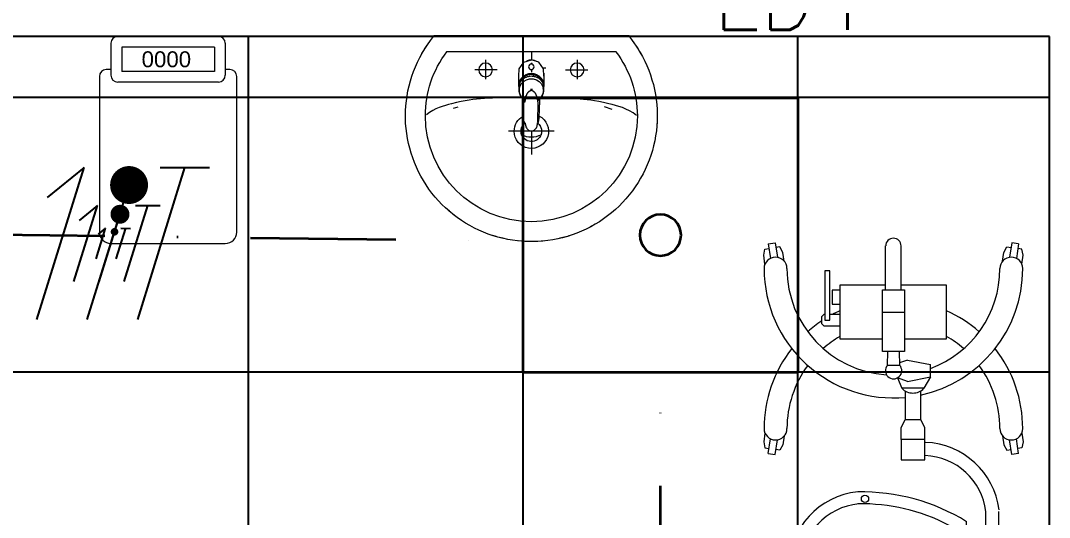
# Model space of a CAD drawing. Header units: inches. Extents: x -12418 to 57169, y -29325 to 19878.
# Drawn here: x 33702 to 35950, y -8118 to -7033 of the extents above; entities that cross this region are included whole.
import ezdxf
from ezdxf.enums import TextEntityAlignment as Align

# ---------------------------------------------------------------- set-up
doc = ezdxf.new("R2010")
doc.units = ezdxf.units.IN
doc.header["$LTSCALE"] = 25
doc.header["$MEASUREMENT"] = 0
doc.linetypes.add('DASHDOT', pattern=[25.4, 12.7, -6.35, 0, -6.35])
doc.layers.get('0').update_dxf_attribs({"color": 8})
doc.layers.add('00-Ground Floor$0$False Ceiling', color=251, linetype='Continuous')
for name, color, linetype, lineweight in [('00-Ground Floor$0$LOADING', 253, 'Continuous', 5), ('00-Ground Floor$0$P-SANR-FIXT', 6, 'Continuous', 18), ('00-Ground Floor$0$P-SANR-FIXT-1', 6, 'Continuous', 13), ('00-Ground Floor$0$Walls', 251, 'Continuous', 5), ('E-LITE-CIRC-NUMB', 6, 'Continuous', 25), ('E-LITE-CLNG', 150, 'Continuous', 35), ('E-LITE-CLNG-CNDT', 6, 'DASHDOT', 35), ('E-LITE-CTRL', 6, 'Continuous', 25), ('E-LITE-IDEN', 6, 'Continuous', 25), ('E-POWR-WIRE', 6, 'Continuous', 25), ('E-POWR-WIRE @ 100', 6, 'Continuous', 25), ('E-POWR-WIRE @ 20', 6, 'Continuous', 25), ('E-POWR-WIRE @ 50', 6, 'Continuous', 25)]:
    doc.layers.add(name, color=color, linetype=linetype, lineweight=lineweight)
doc.styles.add('00-Ground Floor$0$Standard', font='arial.ttf')
doc.styles.add('DC_Simplex', font='SIMPLEX.shx', dxfattribs={"width": 0.7})

# ---------------------------------------------------------------- blocks, each defined once
blk = doc.blocks.new('00-Ground Floor$0$FP_138-161_A_00_GFL_-0_080_Einreichung_Grundrisse_100')
at = {"layer": '00-Ground Floor$0$P-SANR-FIXT'}
blk.add_line((-0.0044, -0.0019), (-0.0045, -0.0021), dxfattribs=at)
at = {"layer": '00-Ground Floor$0$P-SANR-FIXT', "flags": 128}
blk.add_lwpolyline([(-0.0057, -0.0037), (-0.0058, -0.0039), (-0.006, -0.004)], dxfattribs=at)
blk = doc.blocks.new('00-Ground Floor$0$FP_139-161_A_00_GFL_-0_080_Einreichung_Grundrisse_100')
at = {"layer": '00-Ground Floor$0$P-SANR-FIXT'}
blk.add_line((0.0045, -0.0022), (0.0044, -0.002), dxfattribs=at)
at = {"layer": '00-Ground Floor$0$P-SANR-FIXT', "flags": 128}
blk.add_lwpolyline([(0.006, -0.004), (0.0059, -0.0039), (0.0057, -0.0038)], dxfattribs=at)
blk = doc.blocks.new('00-Ground Floor$0$IS_Ceraplus_B8204_BIM_BG _1_ - B8204AA - CERAPLUS single lever basin mixer with pop-up waste-V137-161_A_00_GFL_-0_080_Einreichung_Grundrisse_100')
at = {"layer": '00-Ground Floor$0$P-SANR-FIXT-1'}
h = blk.add_hatch(dxfattribs=at)
h.set_pattern_fill('FP_26', color=256, style=0, pattern_type=2)
h.set_pattern_definition([(225, (0.009, 0), (0.010607, -0.010607), []), (315, (0.009, 0), (0.010607, 0.010607), [])])
h.paths.add_polyline_path([(0.0056, -0.002), (0.0058, -0.0024), (0.0058, -0.0021)])
h.paths.add_polyline_path([(0.007, -0.0039), (0.0088, -0.0045), (0.0084, -0.0043)])
at = {"layer": '00-Ground Floor$0$LOADING'}
for p, q in [((-0.028, 0), (-0.028, -0.0281)), ((0.028, -0.0281), (0.028, 0)), ((-0.0274, -0.0337), (-0.0271, -0.0392)), ((-0.0262, -0.0282), (-0.0263, -0.0287)), ((0.0263, -0.0287), (0.0262, -0.0282)), ((0.0262, -0.0293), (0.0263, -0.0287)), ((0.0271, -0.0392), (0.0274, -0.0337)), ((-0.0137, -0.0512), (-0.0129, -0.0517)), ((0.0124, -0.052), (0.0133, -0.0515)), ((0.014, -0.0647), (0.0133, -0.1077)), ((0.0185, -0.0618), (0.019, -0.0539)), ((0.019, -0.0539), (0.0188, -0.0561))]:
    blk.add_line(p, q, dxfattribs=at)
at = {"layer": '00-Ground Floor$0$LOADING', "flags": 128}
for points in [[(-0.0272, -0.0069), (-0.0266, 0.009), (-0.0165, 0.0236), (0, 0.0291)], [(0.0272, -0.0069), (0.0266, 0.009), (0.0165, 0.0236), (0, 0.0291)], [(-0.0176, -0.0568), (-0.0224, -0.0513), (-0.0254, -0.0448), (-0.0264, -0.0376), (-0.0253, -0.0305), (-0.0222, -0.024), (-0.0172, -0.0186), (-0.0109, -0.0147), (-0.0037, -0.0127), (0.0037, -0.0127), (0.0109, -0.0147), (0.0172, -0.0186), (0.0222, -0.024), (0.0253, -0.0305), (0.0264, -0.0376), (0.0254, -0.0448), (0.0224, -0.0513), (0.0176, -0.0568)], [(-0.0271, -0.0393), (-0.027, -0.0403), (-0.0269, -0.0414), (-0.0267, -0.0424), (-0.0265, -0.0434), (-0.0262, -0.0444), (-0.0259, -0.0454), (-0.0255, -0.0464), (-0.0252, -0.0474), (-0.0247, -0.0484), (-0.0243, -0.0493), (-0.0238, -0.0502), (-0.0232, -0.0511), (-0.0226, -0.052), (-0.022, -0.0529), (-0.0214, -0.0537), (-0.0207, -0.0545), (-0.0199, -0.0553), (-0.0192, -0.0561), (-0.0184, -0.0568), (-0.0176, -0.0575), (-0.0173, -0.0577)], [(0.0173, -0.0577), (0.0181, -0.057), (0.0189, -0.0563), (0.0197, -0.0556), (0.0204, -0.0548), (0.0211, -0.054), (0.0218, -0.0532), (0.0224, -0.0523), (0.023, -0.0514), (0.0236, -0.0505), (0.0241, -0.0496), (0.0246, -0.0487), (0.025, -0.0477), (0.0254, -0.0467), (0.0258, -0.0458), (0.0261, -0.0448), (0.0264, -0.0437), (0.0266, -0.0427), (0.0268, -0.0417), (0.027, -0.0407), (0.0271, -0.0396), (0.0271, -0.0393)], [(-0.019, -0.0539), (-0.0185, -0.0615), (-0.0185, -0.0618)], [(-0.0162, -0.0579), (-0.0156, -0.058), (-0.0151, -0.0581), (-0.0146, -0.0583), (-0.0142, -0.0586), (-0.0139, -0.0588), (-0.0138, -0.0591)], [(-0.0138, -0.0591), (-0.0139, -0.0612), (-0.014, -0.0633)], [(0.0138, -0.0591), (0.0139, -0.0588), (0.0142, -0.0586), (0.0146, -0.0583), (0.0151, -0.0581), (0.0156, -0.058), (0.0162, -0.0579)], [(0.014, -0.0633), (0.0139, -0.0612), (0.0138, -0.0591)], [(0.0171, -0.0578), (0.0174, -0.0575), (0.0176, -0.0568)], [(0.0184, -0.0651), (0.0184, -0.0652), (0.0184, -0.0652), (0.0184, -0.0652), (0.0184, -0.0654), (0.0184, -0.0655)], [(-0.0181, -0.0728), (-0.0177, -0.083), (-0.0172, -0.0938)], [(0.0172, -0.0938), (0.0177, -0.083), (0.0181, -0.0728)], [(-0.0129, -0.1142), (-0.0124, -0.1161), (-0.0118, -0.1179), (-0.0109, -0.1197), (-0.0098, -0.1214), (-0.0084, -0.123), (-0.0067, -0.1244), (-0.0047, -0.1255), (-0.0025, -0.1263), (0, -0.1266)], [(0, -0.1266), (0.0025, -0.1263), (0.0047, -0.1255), (0.0067, -0.1244), (0.0084, -0.123), (0.0098, -0.1214), (0.0109, -0.1197), (0.0118, -0.1179), (0.0124, -0.1161), (0.0129, -0.1142)]]:
    blk.add_lwpolyline(points, dxfattribs=at)
at = {"layer": '00-Ground Floor$0$LOADING'}
for centre, radius, start, end in [((0, 0.0135), 0.00603, 0, 180), ((0, 0.0135), 0.00603, 180, 0), ((-0.009, 0), 0.005, 300, 315), ((0.009, 0), 0.005, 225, 240)]:
    blk.add_arc(centre, radius, start, end, dxfattribs=at)
for centre, major_axis, start_param, end_param in [((0, -0.0281), (-0.028, 0), 4.712389, 6.47291), ((0, -0.0287), (0.0267, 0), 1.570796, 3.036556), ((0, -0.0287), (0.0263, 0), 2.625648, 2.791756), ((0, -0.0287), (-0.0263, 0), 4.712389, 5.759587), ((0, -0.0281), (0.028, 0), 6.093357, 7.853982), ((0, -0.0287), (0.0267, 0), 0.105099, 1.570796), ((0, -0.0287), (0.0262, 0), 0.523599, 1.570796), ((0, -0.0287), (0.0262, 0), 0.349919, 0.515945), ((0, -0.0321), (0.0275, 0), 3.141823, 3.202701), ((0, -0.0321), (0.0275, 0), 3.239313, 3.439417), ((0, -0.0281), (0.028, 0), 3.371221, 3.483334), ((0, -0.0287), (0.0267, 0), 6.059374, 6.108652), ((0, -0.0321), (0.0275, 0), 5.985527, 6.185455), ((0, -0.0281), (0.028, 0), 5.94107, 6.05344), ((0, -0.0321), (0.0275, 0), 6.222066, 6.282955), ((0, -0.0312), (0.0248, 0), 4.111947, 4.191073), ((0, -0.0281), (0.028, 0), 4.202431, 4.259552), ((0, -0.0287), (0.0263, 0), 4.169225, 4.2325), ((0, -0.0281), (0.028, 0), 5.172057, 5.222265)]:
    blk.add_ellipse(centre, major_axis=major_axis, ratio=0.961262, start_param=start_param, end_param=end_param, dxfattribs=at)
for points, knots in [([(-0.0215, -0.0162), (-0.0216, -0.0163), (-0.0219, -0.0167), (-0.0227, -0.0177), (-0.0238, -0.0192), (-0.0249, -0.0211), (-0.0258, -0.0231), (-0.0266, -0.0253), (-0.0273, -0.0282), (-0.0275, -0.0305), (-0.0275, -0.0321)], [0.7859035, 0.7859035, 0.7859035, 0.7859035, 0.7916667, 0.8055556, 0.8333333, 0.8611111, 0.8888889, 0.9166667, 0.9444444, 1, 1, 1, 1]), ([(0.021, -0.0157), (0.0208, -0.0154), (0.0203, -0.0149), (0.0192, -0.0139), (0.0177, -0.0127), (0.0161, -0.0117), (0.0148, -0.0109), (0.0138, -0.0104), (0.0127, -0.0099), (0.0113, -0.0093), (0.0087, -0.0084), (0.0048, -0.0075), (0, -0.0071), (-0.0048, -0.0075), (-0.0087, -0.0084), (-0.0113, -0.0093), (-0.0127, -0.0099), (-0.0138, -0.0104), (-0.0148, -0.0109), (-0.0161, -0.0117), (-0.0177, -0.0127), (-0.0191, -0.0139), (-0.0202, -0.0149), (-0.0208, -0.0154), (-0.021, -0.0157)], [0.2222222, 0.2222222, 0.2222222, 0.2222222, 0.2361111, 0.25, 0.2777778, 0.3055556, 0.3194444, 0.3333333, 0.3472222, 0.3611111, 0.3888889, 0.4444444, 0.5, 0.5555556, 0.6111111, 0.6388889, 0.6527778, 0.6666667, 0.6805556, 0.6944444, 0.7222222, 0.75, 0.7638889, 0.7777778, 0.7777778, 0.7777778, 0.7777778]), ([(0.0275, -0.0321), (0.0275, -0.0305), (0.0273, -0.0282), (0.0266, -0.0253), (0.0258, -0.0231), (0.0249, -0.0211), (0.0238, -0.0192), (0.0227, -0.0177), (0.0219, -0.0167), (0.0216, -0.0163), (0.0215, -0.0162)], [0, 0, 0, 0, 0.0555556, 0.0833333, 0.1111111, 0.1388889, 0.1666667, 0.1944444, 0.2083333, 0.2142181, 0.2142181, 0.2142181, 0.2142181]), ([(0, -0.0378), (-0.0005, -0.038), (-0.0012, -0.0384), (-0.0021, -0.0389), (-0.0028, -0.0393), (-0.0035, -0.0397), (-0.0042, -0.04), (-0.0049, -0.0405), (-0.0055, -0.0409), (-0.0061, -0.0414), (-0.0067, -0.0419), (-0.0072, -0.0424), (-0.0078, -0.0429), (-0.0083, -0.0435), (-0.0088, -0.0441), (-0.0092, -0.0446), (-0.0096, -0.0452), (-0.01, -0.0459), (-0.0103, -0.0466), (-0.0105, -0.0472), (-0.0107, -0.0477), (-0.0108, -0.0481), (-0.0109, -0.0484), (-0.0111, -0.0489), (-0.0114, -0.0497), (-0.0118, -0.0509), (-0.0122, -0.0521), (-0.0124, -0.053), (-0.0126, -0.0537), (-0.0128, -0.0544), (-0.0129, -0.0552), (-0.0131, -0.0559), (-0.0132, -0.0566), (-0.0134, -0.0572), (-0.0136, -0.0581), (-0.0137, -0.0587), (-0.0138, -0.0591)], [0, 0, 0, 0, 0.055556, 0.083333, 0.111111, 0.138889, 0.166667, 0.194444, 0.222222, 0.25, 0.277778, 0.305556, 0.333333, 0.361111, 0.388889, 0.416667, 0.444444, 0.472222, 0.5, 0.527778, 0.541667, 0.555556, 0.569444, 0.583333, 0.611111, 0.666667, 0.722222, 0.75, 0.777778, 0.805556, 0.833333, 0.861111, 0.888889, 0.916667, 0.944444, 1, 1, 1, 1]), ([(0, -0.0357), (-0.0006, -0.0357), (-0.0013, -0.0357), (-0.002, -0.0357), (-0.0022, -0.0357)], [0, 0, 0, 0, 0.1, 0.1298359, 0.1298359, 0.1298359, 0.1298359]), ([(0.0022, -0.0357), (0.002, -0.0357), (0.0013, -0.0357), (0.0006, -0.0357), (0, -0.0357)], [0.8701578, 0.8701578, 0.8701578, 0.8701578, 0.9, 1, 1, 1, 1]), ([(0.0138, -0.0591), (0.0137, -0.0587), (0.0136, -0.0581), (0.0134, -0.0572), (0.0132, -0.0566), (0.0131, -0.0559), (0.0129, -0.0552), (0.0128, -0.0544), (0.0126, -0.0537), (0.0124, -0.053), (0.0122, -0.0521), (0.0118, -0.0509), (0.0114, -0.0497), (0.0111, -0.0489), (0.0109, -0.0484), (0.0108, -0.0481), (0.0107, -0.0477), (0.0105, -0.0472), (0.0103, -0.0466), (0.01, -0.0459), (0.0096, -0.0452), (0.0092, -0.0446), (0.0088, -0.0441), (0.0083, -0.0435), (0.0078, -0.0429), (0.0072, -0.0424), (0.0067, -0.0419), (0.0061, -0.0414), (0.0055, -0.0409), (0.0049, -0.0405), (0.0042, -0.04), (0.0035, -0.0397), (0.0028, -0.0393), (0.0021, -0.0389), (0.0012, -0.0384), (0.0005, -0.038), (0, -0.0378)], [0, 0, 0, 0, 0.055556, 0.083333, 0.111111, 0.138889, 0.166667, 0.194444, 0.222222, 0.25, 0.277778, 0.333333, 0.388889, 0.416667, 0.430556, 0.444444, 0.458333, 0.472222, 0.5, 0.527778, 0.555556, 0.583333, 0.611111, 0.638889, 0.666667, 0.694444, 0.722222, 0.75, 0.777778, 0.805556, 0.833333, 0.861111, 0.888889, 0.916667, 0.944444, 1, 1, 1, 1]), ([(-0.0188, -0.0538), (-0.0188, -0.0547), (-0.0186, -0.0582), (-0.0185, -0.0619), (-0.0184, -0.0646)], [0.6724021, 0.6724021, 0.6724021, 0.6724021, 0.75, 1, 1, 1, 1]), ([(-0.0162, -0.0579), (-0.0162, -0.0578), (-0.0163, -0.0578), (-0.0165, -0.0577), (-0.0166, -0.0575), (-0.0167, -0.0574), (-0.0169, -0.0573), (-0.017, -0.0572), (-0.0172, -0.0571), (-0.0173, -0.057), (-0.0175, -0.0569), (-0.0176, -0.0568)], [0, 0, 0, 0, 0.1, 0.2, 0.3, 0.4, 0.5, 0.6, 0.7, 0.8, 1, 1, 1, 1]), ([(-0.0148, -0.0587), (-0.015, -0.0586), (-0.0159, -0.0583), (-0.0167, -0.058), (-0.0172, -0.0578)], [0.8, 0.8, 0.8, 0.8, 0.85, 1, 1, 1, 1]), ([(0.0141, -0.0613), (0.0141, -0.0611), (0.0143, -0.0608), (0.0145, -0.0604), (0.0148, -0.06), (0.0151, -0.0596), (0.0153, -0.0594), (0.0155, -0.0592), (0.0156, -0.059), (0.0158, -0.0588), (0.016, -0.0587), (0.0163, -0.0585), (0.0165, -0.0583), (0.0166, -0.0582)], [0.3333333, 0.3333333, 0.3333333, 0.3333333, 0.4166667, 0.5, 0.5833333, 0.6666667, 0.7083333, 0.75, 0.7916667, 0.8333333, 0.875, 0.9166667, 1, 1, 1, 1]), ([(0.0176, -0.0568), (0.0175, -0.0569), (0.0173, -0.057), (0.0172, -0.0571), (0.017, -0.0572), (0.0169, -0.0573), (0.0167, -0.0574), (0.0166, -0.0575), (0.0165, -0.0577), (0.0163, -0.0578), (0.0162, -0.0578), (0.0162, -0.0579)], [0, 0, 0, 0, 0.2, 0.3, 0.4, 0.5, 0.6, 0.7, 0.8, 0.9, 1, 1, 1, 1]), ([(0.0184, -0.0646), (0.0185, -0.0619), (0.0186, -0.0582), (0.0188, -0.0547), (0.0188, -0.0538)], [0, 0, 0, 0, 0.25, 0.3275586, 0.3275586, 0.3275586, 0.3275586]), ([(-0.0131, -0.1116), (-0.0132, -0.1115), (-0.0135, -0.1109), (-0.0141, -0.1099), (-0.0147, -0.1086), (-0.0153, -0.1072), (-0.0159, -0.1053), (-0.0167, -0.1021), (-0.0171, -0.0992), (-0.0171, -0.0973)], [0.4856715, 0.4856715, 0.4856715, 0.4856715, 0.5, 0.55, 0.6, 0.65, 0.7, 0.8, 1, 1, 1, 1]), ([(-0.0132, -0.1091), (-0.0132, -0.1096), (-0.0132, -0.1103), (-0.0132, -0.1111), (-0.0132, -0.1115), (-0.0132, -0.1118), (-0.0131, -0.1122), (-0.0131, -0.1125), (-0.0131, -0.1128), (-0.0131, -0.1131), (-0.013, -0.1134), (-0.013, -0.1138), (-0.0129, -0.1141), (-0.0129, -0.1142)], [0.2, 0.2, 0.2, 0.2, 0.4, 0.5, 0.55, 0.6, 0.65, 0.7, 0.75, 0.8, 0.85, 0.9, 1, 1, 1, 1]), ([(0.0129, -0.1142), (0.0129, -0.1141), (0.013, -0.1138), (0.013, -0.1134), (0.0131, -0.1131), (0.0131, -0.1128), (0.0131, -0.1125), (0.0131, -0.1122), (0.0132, -0.1118), (0.0132, -0.1115), (0.0132, -0.1111), (0.0132, -0.1103), (0.0132, -0.1096), (0.0132, -0.1091)], [0, 0, 0, 0, 0.1, 0.15, 0.2, 0.25, 0.3, 0.35, 0.4, 0.45, 0.5, 0.6, 0.8, 0.8, 0.8, 0.8]), ([(0.0131, -0.1116), (0.0133, -0.1113), (0.0137, -0.1106), (0.0142, -0.1096), (0.0147, -0.1084), (0.0153, -0.1072), (0.0159, -0.1053), (0.0167, -0.1021), (0.0171, -0.0992), (0.0171, -0.0973)], [-0.5143371, -0.5143371, -0.5143371, -0.5143371, -0.475, -0.4375, -0.4, -0.35, -0.3, -0.2, 0, 0, 0, 0])]:
    blk.add_open_spline(points, degree=3, knots=knots, dxfattribs=at)
for points in [[(-0.0184, -0.0646), (-0.0183, -0.0659), (-0.0182, -0.0684), (-0.0181, -0.0709), (-0.0181, -0.0721)], [(-0.0172, -0.0578), (-0.0171, -0.0578), (-0.0169, -0.058), (-0.0167, -0.0581), (-0.0166, -0.0582)], [(-0.0162, -0.0579), (-0.0162, -0.0579), (-0.0164, -0.0581), (-0.0165, -0.0582), (-0.0166, -0.0583), (-0.0166, -0.0582), (-0.0166, -0.0582)], [(-0.0166, -0.0582), (-0.0163, -0.0585), (-0.0156, -0.059), (-0.0148, -0.0599), (-0.0142, -0.0609), (-0.0139, -0.0617), (-0.0138, -0.0621)], [(-0.014, -0.0633), (-0.014, -0.0633), (-0.014, -0.0633), (-0.014, -0.0633)], [(-0.014, -0.0646), (-0.014, -0.0644), (-0.014, -0.064), (-0.014, -0.0635), (-0.014, -0.0633)], [(0.014, -0.0633), (0.014, -0.0633), (0.014, -0.0633), (0.014, -0.0633)], [(0.014, -0.0633), (0.014, -0.0635), (0.014, -0.064), (0.014, -0.0644), (0.014, -0.0647)], [(0.0172, -0.0578), (0.0168, -0.0579), (0.0158, -0.0583), (0.0147, -0.0587), (0.0141, -0.059)], [(0.0166, -0.0582), (0.0166, -0.0582), (0.0166, -0.0583), (0.0165, -0.0582), (0.0164, -0.0581), (0.0162, -0.0579), (0.0162, -0.0579)], [(0.0166, -0.0582), (0.0167, -0.0582), (0.0168, -0.0581), (0.0169, -0.058), (0.0169, -0.058)], [(0.0169, -0.058), (0.017, -0.0579), (0.0171, -0.0579), (0.0171, -0.0578)], [(0.0181, -0.0721), (0.0181, -0.0709), (0.0182, -0.0684), (0.0183, -0.0659), (0.0184, -0.0646)], [(-0.0172, -0.0938), (-0.0172, -0.0944), (-0.0172, -0.0956), (-0.0171, -0.0967), (-0.0171, -0.0973)], [(0.0171, -0.0973), (0.0171, -0.0967), (0.0172, -0.0956), (0.0172, -0.0944), (0.0172, -0.0938)]]:
    blk.add_open_spline(points, degree=3, dxfattribs=at)
for name in ['00-Ground Floor$0$FP_138-161_A_00_GFL_-0_080_Einreichung_Grundrisse_100', '00-Ground Floor$0$FP_139-161_A_00_GFL_-0_080_Einreichung_Grundrisse_100']:
    blk.add_blockref(name, (0, 0), dxfattribs=at)
blk = doc.blocks.new('00-Ground Floor$0$_100_WB_KER_REN_55x45x18 - _100_WB_KER_REN_55x45x18-V63-161_A_00_GFL_-0_080_Einreichung_Grundrisse_100')
at = {"layer": '00-Ground Floor$0$LOADING'}
for p, q in [((-0.2075, 0.225), (-0.2075, 0.2227)), ((0.2074, 0.225), (-0.2074, 0.225)), ((0.2075, 0.2227), (0.2075, 0.225)), ((-0.1855, 0.1899), (0.1855, 0.1899)), ((0, 0.1899), (0, 0.1724)), ((-0.1, 0.172), (-0.1, 0.1303)), ((0, 0.1656), (0, 0.1628)), ((0.1, 0.172), (0.1, 0.1303)), ((-0.0744, 0.15), (-0.1234, 0.15)), ((-0.0259, 0.155), (-0.0315, 0.155)), ((0, 0.1509), (0, 0.1454)), ((0, 0.1422), (0, 0.1399)), ((0.026, 0.155), (0.0248, 0.155)), ((0.0744, 0.15), (0.1234, 0.15)), ((-0.1763, 0.0637), (-0.1598, 0.0692)), ((0.1605, 0.0691), (0.1707, 0.0656)), ((-0.05, 0.0161), (0.05, 0.0161)), ((0, 0.0168), (0, -0.0348))]:
    blk.add_line(p, q, dxfattribs=at)
at = {"layer": '00-Ground Floor$0$LOADING', "flags": 128}
for points in [[(-0.2121, 0.225), (-0.219, 0.2164), (-0.2254, 0.2075), (-0.2316, 0.1983), (-0.2373, 0.189), (-0.2427, 0.1794), (-0.2476, 0.1696), (-0.2522, 0.1596), (-0.2564, 0.1494), (-0.2602, 0.1391), (-0.2635, 0.1286), (-0.2665, 0.118), (-0.269, 0.1073), (-0.271, 0.0965), (-0.2727, 0.0856), (-0.2739, 0.0747), (-0.2747, 0.0637), (-0.275, 0.0527), (-0.275, 0.05)], [(0.275, 0.05), (0.2748, 0.061), (0.2741, 0.072), (0.273, 0.0829), (0.2715, 0.0938), (0.2695, 0.1046), (0.2671, 0.1154), (0.2643, 0.126), (0.261, 0.1365), (0.2574, 0.1469), (0.2533, 0.1571), (0.2488, 0.1671), (0.2439, 0.177), (0.2387, 0.1866), (0.233, 0.1961), (0.227, 0.2053), (0.2206, 0.2142), (0.2138, 0.2229), (0.2121, 0.225)], [(-0.275, 0.05), (-0.2748, 0.039), (-0.2741, 0.028), (-0.273, 0.0171), (-0.2715, 0.0062), (-0.2695, -0.0046), (-0.2671, -0.0154), (-0.2643, -0.026), (-0.261, -0.0365), (-0.2574, -0.0469), (-0.2533, -0.0571), (-0.2488, -0.0671), (-0.2439, -0.077), (-0.2387, -0.0866), (-0.233, -0.0961), (-0.227, -0.1053), (-0.2206, -0.1142), (-0.2138, -0.1229), (-0.2067, -0.1313), (-0.1993, -0.1395), (-0.1916, -0.1473), (-0.1836, -0.1548), (-0.1752, -0.162), (-0.1666, -0.1688), (-0.1577, -0.1753), (-0.1486, -0.1814), (-0.1392, -0.1872), (-0.1296, -0.1925), (-0.1198, -0.1975), (-0.1098, -0.2021), (-0.0996, -0.2063), (-0.0893, -0.2101), (-0.0788, -0.2135), (-0.0682, -0.2164), (-0.0575, -0.2189), (-0.0467, -0.221), (-0.0359, -0.2227), (-0.0249, -0.2239), (-0.014, -0.2246), (-0.003, -0.225), (0.008, -0.2249), (0.019, -0.2243), (0.03, -0.2234), (0.0409, -0.2219), (0.0517, -0.2201), (0.0625, -0.2178), (0.0731, -0.2151), (0.0837, -0.212), (0.0941, -0.2084), (0.1043, -0.2044), (0.1144, -0.2001), (0.1243, -0.1953), (0.1341, -0.1901), (0.1436, -0.1846), (0.1528, -0.1786), (0.1618, -0.1723), (0.1706, -0.1657), (0.1791, -0.1587), (0.1873, -0.1514), (0.1952, -0.1437), (0.2028, -0.1358), (0.21, -0.1275), (0.217, -0.119), (0.2236, -0.1101), (0.2298, -0.1011), (0.2356, -0.0918), (0.2411, -0.0822), (0.2462, -0.0725), (0.2509, -0.0625), (0.2552, -0.0524), (0.2591, -0.0421), (0.2626, -0.0317), (0.2656, -0.0211), (0.2683, -0.0104), (0.2705, 0.0003), (0.2722, 0.0112), (0.2736, 0.0221), (0.2745, 0.0331), (0.2749, 0.0441), (0.275, 0.05)]]:
    blk.add_lwpolyline(points, dxfattribs=at)
at = {"layer": '00-Ground Floor$0$LOADING'}
for centre in [(-0.1, 0.15), (0.1, 0.15)]:
    blk.add_circle(centre, 0.015, dxfattribs=at)
for centre, radius, start, end in [((0, 0.05), 0.275, 140.4788, 141.2381), ((0, 0.05), 0.275, 38.7619, 39.5212), ((0, 0.05), 0.275, 145.9324, 150.3591), ((0, 0.05), 0.275, 29.6409, 34.0676), ((0, 0.05), 0.2315, 142.8209, 180), ((0, 0.05), 0.2315, 0, 37.1791), ((0, 0.155), 0.0175, 54.0899, 125.9101), ((0, 0.155), 0.0175, 68.869, 83.8798), ((0, 0.155), 0.0175, 251.9463, 258.2346), ((0, 0.05), 0.275, 180, 183.6225), ((0, 0.05), 0.2315, 180, 0), ((0, 0.0161), 0.0375, 117.1305, 0), ((0, 0.0161), 0.0375, 0, 61.4146), ((0, 0.0161), 0.0225, 129.5025, 0), ((0, 0.0161), 0.0225, 156.725, 162.0134), ((0, 0.0161), 0.0225, 138.0808, 143.3939), ((0, 0.0161), 0.0225, 0, 51.4286), ((0, 0.0161), 0.0225, 36.616, 41.9265), ((0, 0.0161), 0.0225, 17.9887, 23.276), ((0, 0.0161), 0.0225, 180, 193.3417), ((0, 0.0161), 0.0225, 197.0466, 201.508), ((0, 0.05), 0.047, 243.4433, 296.5567), ((0, 0.0161), 0.0225, 338.492, 342.9534), ((0, 0.0161), 0.0225, 346.6583, 0), ((0, 0.05), 0.275, 307.6689, 312), ((0, 0.05), 0.275, 240, 245.6589), ((0, 0.05), 0.275, 252, 257.5535), ((0, 0.05), 0.275, 264, 276), ((0, 0.05), 0.275, 282.9241, 288)]:
    blk.add_arc(centre, radius, start, end, dxfattribs=at)
for points, knots in [([(-0.2074, 0.225), (-0.2078, 0.225), (-0.2086, 0.225), (-0.2095, 0.225), (-0.2102, 0.225), (-0.2106, 0.225), (-0.2109, 0.225), (-0.2111, 0.225), (-0.2114, 0.225), (-0.2116, 0.225), (-0.2118, 0.225), (-0.2119, 0.225), (-0.2119, 0.225)], [-1, -1, -1, -1, -0.8333333, -0.6666667, -0.5833333, -0.5, -0.4583333, -0.4166667, -0.3333333, -0.2916667, -0.25, -0.1666667, -0.1666667, -0.1666667, -0.1666667]), ([(0.2119, 0.225), (0.2119, 0.225), (0.2118, 0.225), (0.2116, 0.225), (0.2114, 0.225), (0.2111, 0.225), (0.2109, 0.225), (0.2106, 0.225), (0.2102, 0.225), (0.2095, 0.225), (0.2086, 0.225), (0.2078, 0.225), (0.2074, 0.225)], [-0.8333333, -0.8333333, -0.8333333, -0.8333333, -0.75, -0.7083333, -0.6666667, -0.5833333, -0.5416667, -0.5, -0.4166667, -0.3333333, -0.1666667, 0, 0, 0, 0]), ([(-0.0037, 0.1721), (-0.0046, 0.1719), (-0.0064, 0.1714), (-0.0081, 0.1705), (-0.009, 0.17)], [0.5653198, 0.5653198, 0.5653198, 0.5653198, 0.6111111, 0.6666667, 0.6666667, 0.6666667, 0.6666667]), ([(0.009, 0.17), (0.0086, 0.1703), (0.0077, 0.1708), (0.0059, 0.1715), (0.0046, 0.1719), (0.0037, 0.1721)], [0.3333333, 0.3333333, 0.3333333, 0.3333333, 0.3611111, 0.3888889, 0.4346482, 0.4346482, 0.4346482, 0.4346482]), ([(-0.2294, 0.0509), (-0.2103, 0.066), (-0.1431, 0.0839), (-0.1084, 0.0863), (-0.0496, 0.0893), (-0.0206, 0.0899)], [0.0392191, 0.0392191, 0.0392191, 0.0392191, 0.1715289, 0.4228457, 0.6475389, 0.6475389, 0.6475389, 0.6475389]), ([(0.0209, 0.0903), (0.0512, 0.0901), (0.1113, 0.0879), (0.1514, 0.0828), (0.2115, 0.0665), (0.2292, 0.052)], [0.7533082, 0.7533082, 0.7533082, 0.7533082, 0.9865548, 1.235629, 1.3638988, 1.3638988, 1.3638988, 1.3638988]), ([(-0.0141, 0.0337), (-0.0162, 0.0319), (-0.0207, 0.0267), (-0.0225, 0.02), (-0.0225, 0.0161)], [0.7144203, 0.7144203, 0.7144203, 0.7144203, 0.8333333, 1, 1, 1, 1]), ([(0.0225, 0.0161), (0.0225, 0.0187), (0.0216, 0.0239), (0.0182, 0.0298), (0.0152, 0.0327), (0.0141, 0.0337)], [0, 0, 0, 0, 0.1111111, 0.2222222, 0.285568, 0.285568, 0.285568, 0.285568])]:
    blk.add_open_spline(points, degree=3, knots=knots, dxfattribs=at)
for points in [[(-0.2075, 0.2227), (-0.2075, 0.2231), (-0.2075, 0.2235), (-0.2075, 0.2239)], [(0.2075, 0.2239), (0.2075, 0.2235), (0.2075, 0.2231), (0.2075, 0.2227)], [(-0.1852, 0.1899), (-0.1853, 0.1899), (-0.1854, 0.1899), (-0.1855, 0.1899)], [(0.1855, 0.1899), (0.1854, 0.1899), (0.1853, 0.1899), (0.1852, 0.1899)], [(-0.0009, 0.1725), (-0.0013, 0.1725), (-0.0018, 0.1724), (-0.0022, 0.1724)], [(0.0022, 0.1724), (0.0018, 0.1724), (0.0013, 0.1725), (0.0009, 0.1725)], [(-0.0225, 0.0161), (-0.0225, 0.0147), (-0.0222, 0.012), (-0.0215, 0.0093), (-0.021, 0.008)], [(0.021, 0.008), (0.0215, 0.0093), (0.0222, 0.012), (0.0225, 0.0147), (0.0225, 0.0161)]]:
    blk.add_open_spline(points, degree=3, dxfattribs=at)
at = {"layer": '00-Ground Floor$0$LOADING', "xscale": -1, "rotation": 5.088887490341627e-12}
blk.add_blockref('00-Ground Floor$0$IS_Ceraplus_B8204_BIM_BG _1_ - B8204AA - CERAPLUS single lever basin mixer with pop-up waste-V137-161_A_00_GFL_-0_080_Einreichung_Grundrisse_100', (0, 0.1434), dxfattribs=at)
blk = doc.blocks.new('00-Ground Floor$0$HF13461A-P')
at = {"layer": '00-Ground Floor$0$LOADING'}
for p, q in [((0.2579, 0.4503), (0.0379, 0.4503)), ((0.0229, 0.4353), (0.0229, 0.3653)), ((0.2729, 0.4353), (0.2729, 0.3653)), ((0.2493, 0.4266), (0.0466, 0.4266)), ((0.0466, 0.4266), (0.0466, 0.3739)), ((0.2493, 0.4266), (0.2493, 0.3739)), ((-0.0021, 0.3628), (-0.0021, 0.0228)), ((0.0229, 0.3778), (0.0129, 0.3778)), ((0.2493, 0.3739), (0.0466, 0.3739)), ((0.2829, 0.3778), (0.2729, 0.3778)), ((0.2979, 0.0228), (0.2979, 0.3628)), ((0.2579, 0.3503), (0.0379, 0.3503)), ((0.0229, -0.0022), (0.2729, -0.0022))]:
    blk.add_line(p, q, dxfattribs=at)
for centre, radius, start, end in [((0.0379, 0.4353), 0.015, 90, 180), ((0.2579, 0.4353), 0.015, 0, 90), ((0.0129, 0.3628), 0.015, 90, 180), ((0.0379, 0.3653), 0.015, 180, 270), ((0.2579, 0.3653), 0.015, 270, 0), ((0.2829, 0.3628), 0.015, 0, 90), ((0.0229, 0.0228), 0.025, 180, 270), ((0.2729, 0.0228), 0.025, 270, 0)]:
    blk.add_arc(centre, radius, start, end, dxfattribs=at)
at = {"layer": '00-Ground Floor$0$LOADING', "style": '00-Ground Floor$0$Standard'}
blk.add_text('0000', height=0.03477, dxfattribs=at).set_placement((0.0901, 0.3829))
blk = doc.blocks.new('00-Ground Floor$0$mobile light')
at = {"layer": '00-Ground Floor$0$LOADING'}
for p, q in [((1882.58, -498.29), (1882.35, -499.8)), ((1882.58, -498.29), (1885.78, -498.78)), ((1883.78, -497.56), (1883.65, -498.45)), ((1885.1, -497.29), (1883.78, -497.56)), ((1887.04, -497.59), (1885.1, -497.29)), ((1923.94, -497.59), (1925.88, -497.29)), ((1928.41, -498.29), (1925.2, -498.78)), ((1925.88, -497.29), (1927.2, -497.56)), ((1927.2, -497.56), (1927.33, -498.45)), ((1928.41, -498.29), (1928.63, -499.8)), ((1882.35, -499.8), (1885.55, -500.28)), ((1883.28, -500.85), (1883.42, -499.96)), ((1884.47, -501.5), (1883.28, -500.85)), ((1928.63, -499.8), (1925.43, -500.28)), ((1926.52, -501.5), (1927.7, -500.85)), ((1927.7, -500.85), (1927.56, -499.96)), ((1886.4, -501.79), (1884.47, -501.5)), ((1924.58, -501.79), (1926.52, -501.5)), ((1947.59, -502.62), (1941.09, -502.62)), ((1948.76, -501.94), (1947.59, -502.62)), ((1947.59, -502.62), (1947.59, -505.45)), ((1948.15, -506.5), (1952.41, -502.55)), ((1953.47, -501.94), (1948.76, -501.94)), ((1958.23, -506.5), (1953.47, -501.94)), ((1947.59, -505.45), (1941.09, -505.45)), ((1947.59, -505.45), (1948.15, -506.5)), ((1946.6, -512.08), (1948.15, -506.5)), ((1958.23, -506.5), (1948.15, -506.5)), ((1959.78, -512.08), (1958.23, -506.5)), ((1963.08, -509.67), (1943.3, -509.67)), ((1959.78, -512.08), (1946.6, -512.08)), ((1908.01, -522.53), (1909, -517.55)), ((1911.69, -517.55), (1909, -517.55)), ((1912.69, -522.53), (1911.69, -517.55)), ((1911.69, -517.55), (1914.17, -518.99)), ((1914.17, -518.99), (1914.17, -523.77)), ((1922.73, -518.8), (1921.08, -519.69)), ((1925.38, -518.8), (1922.73, -518.8)), ((1921.08, -519.69), (1914.74, -519.69)), ((1921.08, -519.69), (1921.08, -523.01)), ((1921.08, -519.69), (1921.08, -523.01)), ((1892.68, -528.06), (1892.68, -523.24)), ((1892.68, -523.24), (1906.16, -523.24)), ((1897.5, -528.06), (1897.5, -523.24)), ((1906.16, -523.24), (1906.16, -528.06)), ((1908.01, -522.53), (1908.62, -524.28)), ((1912.69, -522.53), (1911.9, -524.78)), ((1921.08, -523.01), (1914.77, -523.01)), ((1922.73, -523.93), (1921.08, -523.04)), ((1892.68, -523.97), (1883.05, -523.97)), ((1909.15, -524.25), (1906.16, -524.32)), ((1909.15, -524.25), (1909.15, -526.94)), ((1911.9, -524.78), (1914.17, -523.77)), ((1925.38, -523.93), (1922.73, -523.93)), ((1892.68, -527.34), (1883.05, -527.34)), ((1906.16, -528.06), (1892.68, -528.06)), ((1909.15, -526.94), (1906.16, -526.87)), ((1884.47, -549.77), (1883.28, -550.42)), ((1883.28, -550.42), (1883.42, -551.31)), ((1886.4, -549.48), (1884.47, -549.77)), ((1924.58, -549.48), (1926.52, -549.77)), ((1926.52, -549.77), (1927.7, -550.42)), ((1927.7, -550.42), (1927.56, -551.31)), ((1882.35, -551.47), (1885.55, -550.99)), ((1882.58, -552.98), (1882.35, -551.47)), ((1882.58, -552.98), (1885.78, -552.5)), ((1928.41, -552.98), (1925.2, -552.5)), ((1928.63, -551.47), (1925.43, -550.99)), ((1928.41, -552.98), (1928.63, -551.47)), ((1883.78, -553.71), (1883.65, -552.82)), ((1885.1, -553.98), (1883.78, -553.71)), ((1887.04, -553.69), (1885.1, -553.98)), ((1923.94, -553.69), (1925.88, -553.98)), ((1925.88, -553.98), (1927.2, -553.71)), ((1927.2, -553.71), (1927.33, -552.82))]:
    blk.add_line(p, q, dxfattribs=at)
for points in [[(1903.33, -523.24), (1903.33, -514.02), (1891.61, -514.02), (1891.61, -523.97)], [(1954.27, -524.55), (1954.27, -528.82), (1952.05, -528.82), (1952.05, -524.5)], [(1891.61, -527.34), (1891.61, -537.34), (1903.33, -537.34), (1903.33, -528.06)], [(1892.74, -537.34), (1892.74, -539.04), (1895.76, -539.04), (1895.76, -537.34)], [(1898.05, -537.34), (1898.05, -539.5)], [(1898.05, -540.63), (1898.05, -540.87), (1898.53, -541.35), (1900.02, -541.35), (1900.5, -540.87), (1900.5, -537.34)]]:
    blk.add_lwpolyline(points, dxfattribs=at)
for points in [[(1929.78, -518.8), (1925.38, -518.8), (1925.38, -523.93), (1929.78, -523.93)], [(1899.3, -539.5), (1888.5, -539.5), (1888.5, -540.63), (1899.3, -540.63)]]:
    blk.add_lwpolyline(points, close=True, dxfattribs=at)
for centre, radius in [((1945.96, -511.25), 0.793), ((1960.42, -511.25), 0.793), ((1953.01, -531.79), 8.32), ((1953.01, -531.79), 7.35), ((1938.31, -531.85), 0.793), ((1968.07, -531.85), 0.793), ((1953.19, -546.77), 0.793)]:
    blk.add_circle(centre, radius, dxfattribs=at)
for centre, radius, start, end in [((1888.02, -499.89), 2.5, 90, 270), ((1888.02, -525.64), 28.25, 12.1463, 90), ((1922.96, -525.64), 28.25, 90, 128.2073), ((1922.96, -499.89), 2.5, 270, 90), ((1888.02, -525.64), 23.25, 20.3387, 90), ((1922.96, -525.64), 23.25, 90, 126.3743), ((1942.82, -519.31), 16.86, 97.1293, 177.6115), ((1942.82, -519.31), 13.97, 97.1293, 177.6115), ((1922.96, -525.64), 28.25, 138.4974, 155.7305), ((1980.13, -532.49), 43.32, 148.2167, 181.2501), ((1926.25, -532.49), 43.32, 358.7499, 31.7833), ((1922.96, -525.64), 23.25, 138.7224, 150.0382), ((1946.6, -514.96), 2.89, 90, 152.4092), ((1959.78, -514.96), 2.89, 27.5908, 90), ((1980.13, -532.49), 40.72, 152.4092, 181.2501), ((1926.25, -532.49), 40.72, 358.7499, 27.5908), ((1911.94, -521.38), 3.27, 313.0112, 46.9888), ((1888.02, -525.64), 28.25, 270, 5.3386), ((1883.05, -525.65), 1.68, 90, 270), ((1910.32, -525.6), 1.78, 229.0673, 130.9327), ((1888.02, -525.64), 23.25, 270, 356.3184), ((1953.19, -531.93), 16.44, 185.2361, 354.7639), ((1953.19, -531.93), 13.84, 185.2361, 354.7639), ((1922.96, -525.64), 28.25, 204.483, 208.105), ((1922.96, -525.64), 23.25, 210.2349, 221.2776), ((1922.96, -525.64), 28.25, 213.7985, 221.5026), ((1922.96, -525.64), 23.25, 233.6257, 270), ((1922.96, -525.64), 28.25, 231.7927, 270), ((1888.02, -551.39), 2.5, 90, 270), ((1922.96, -551.39), 2.5, 270, 90)]:
    blk.add_arc(centre, radius, start, end, dxfattribs=at)
blk = doc.blocks.new('00-Ground Floor$0$A$Ce9e1c4c3')
at = {"layer": '00-Ground Floor$0$False Ceiling', "color": 254}
for p, q in [((-64050.5, -7067.4, 0), (-68550.5, -7067.4, 0)), ((-64050.5, -10217.4, 0), (-64050.5, -7067.4, 0))]:
    blk.add_line(p, q, dxfattribs=at)
at = {"layer": '00-Ground Floor$0$False Ceiling', "color": 254, "linetype": 'Continuous'}
for p, q in [((-65800, -10217.4), (-65800, -7067.4)), ((-65200, -10217.4), (-65200, -7067.4)), ((-64600, -10217.4), (-64600, -7067.4)), ((-68550.5, -7200), (-64050.5, -7200)), ((-68550.5, -7800), (-64050.5, -7800))]:
    blk.add_line(p, q, dxfattribs=at)
blk = doc.blocks.new('00-Ground Floor')
at = {"layer": '00-Ground Floor$0$Walls'}
for p, q in [((35949.5, -7067.4, 0), (31449.5, -7067.4, 0)), ((35949.5, -10217.4, 0), (35949.5, -7067.4, 0))]:
    blk.add_line(p, q, dxfattribs=at)
at = {"layer": '00-Ground Floor$0$False Ceiling', "color": 254}
blk.add_blockref('00-Ground Floor$0$A$Ce9e1c4c3', (100000, 0), dxfattribs=at)
at = {"layer": '00-Ground Floor$0$LOADING', "lineweight": 0, "xscale": 1000, "yscale": 1000, "zscale": 1000}
blk.add_blockref('00-Ground Floor$0$HF13461A-P', (33876.7, -7517.7, 0), dxfattribs=at)
at = {"layer": '00-Ground Floor$0$LOADING', "xscale": -1000, "yscale": 1000, "zscale": 1000}
blk.add_blockref('00-Ground Floor$0$_100_WB_KER_REN_55x45x18 - _100_WB_KER_REN_55x45x18-V63-161_A_00_GFL_-0_080_Einreichung_Grundrisse_100', (34818, -7290.8, 0), dxfattribs=at)
at = {"layer": '00-Ground Floor$0$LOADING', "xscale": 10, "yscale": 10, "zscale": 10, "rotation": 270}
blk.add_blockref('00-Ground Floor$0$mobile light', (40865.2, 11305.4, 0), dxfattribs=at)
blk = doc.blocks.new('*U14')
blk.add_lwpolyline([(-300, 300), (-300, -300), (300, -300), (300, 300)], close=True)
blk.add_circle((0, 0), 45)
at = {"layer": 'E-LITE-CIRC-NUMB', "style": 'DC_Simplex', "width": 0.7, "flags": 8}
blk.add_attdef('CIRCUIT', text='', height=200, rotation=0, dxfattribs=at).set_placement((-473.9, 300), align=Align.RIGHT)
at = {"layer": 'E-LITE-CTRL', "style": 'DC_Simplex', "width": 0.7, "flags": 8}
blk.add_attdef('CONTROL', (1118.9, -935), '', height=200, rotation=360, dxfattribs=at)
at = {"layer": 'E-LITE-IDEN', "style": 'DC_Simplex', "width": 0.7, "flags": 8}
blk.add_attdef('TYPE', (-114.6, 448.6), '', height=200, rotation=360, dxfattribs=at)
blk = doc.blocks.new('*U76')
for p, q in [((-1.617, -1.658), (-0.587, 1.663)), ((-0.587, 1.663), (-1.389, 1.004)), ((-0.515, -1.66), (0.515, 1.66)), ((0.587, -1.663), (1.617, 1.658)), ((1.078, 1.659), (2.157, 1.657))]:
    blk.add_line(p, q)
at = {"const_width": 0.414}
blk.add_lwpolyline([(0.19, 1.278, 1), (0.604, 1.277, 1)], format="xyb", close=True, dxfattribs=at)
blk = doc.blocks.new('*U729')
at = {"layer": 'E-POWR-WIRE @ 100', "xscale": 100, "yscale": 100, "zscale": 100}
blk.add_blockref('*U76', (33899.7, -7519.9, 0), dxfattribs=at)
at = {"layer": 'E-POWR-WIRE @ 20', "xscale": 20, "yscale": 20, "zscale": 20}
blk.add_blockref('*U76', (33899.7, -7519.9, 0), dxfattribs=at)
at = {"layer": 'E-POWR-WIRE @ 50', "xscale": 50, "yscale": 50, "zscale": 50}
blk.add_blockref('*U76', (33899.7, -7519.9, 0), dxfattribs=at)

msp = doc.modelspace()

# ---------------------------------------------------------------- linework, layer by layer
at = {"layer": 'E-LITE-CLNG-CNDT'}
for points in [[(32934.2, -7491.6), (34793.5, -7514.7)], [(35100, -9001.6), (35100, -7801.6)]]:
    msp.add_lwpolyline(points, dxfattribs=at)

# ---------------------------------------------------------------- block references
at = {"layer": 'E-LITE-CLNG'}
ref = msp.add_blockref('*U14', (35100, -7501.6), dxfattribs=dict(at, xscale=-1))
ref.add_attrib('TYPE', 'LD1', (35214.6, -7053.1), dxfattribs={"layer": 'E-LITE-IDEN', "height": 200, "rotation": 0, "style": 'DC_Simplex', "width": 0.7, "flags": 8})
at = {"layer": 'E-LITE-CLNG-CNDT'}
msp.add_blockref('00-Ground Floor', (0, 0), dxfattribs=at)
at = {"layer": 'E-POWR-WIRE'}
msp.add_blockref('*U729', (0, 0), dxfattribs=at)

doc.saveas('drawing.dxf')
